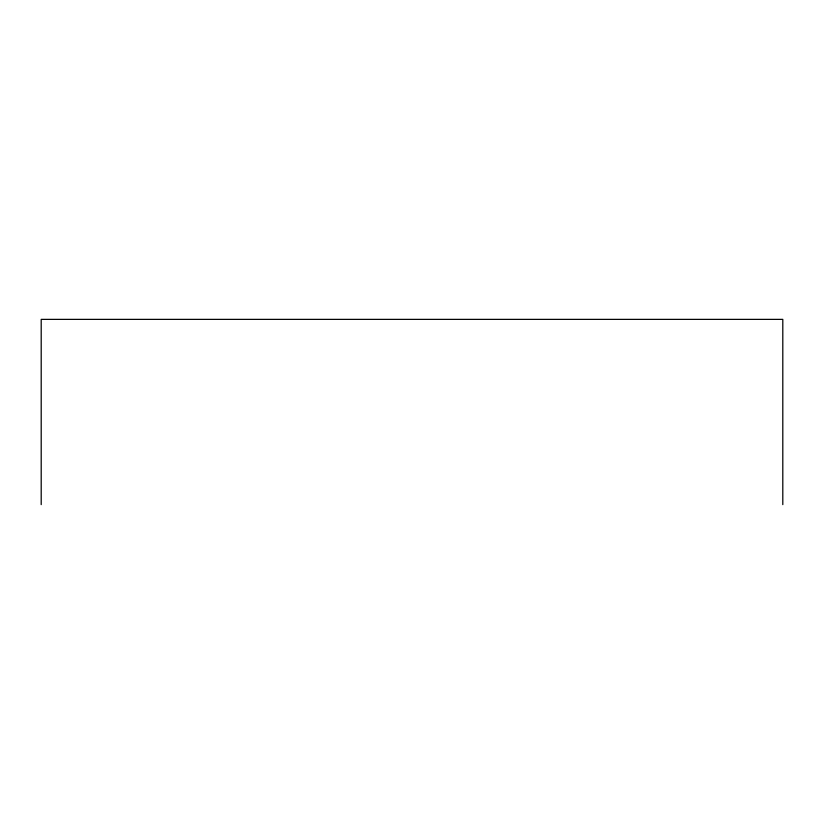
<?xml version="1.0" encoding="UTF-8"?>
<svg xmlns="http://www.w3.org/2000/svg" width="824" height="824" viewBox="0 0 824 824"><rect width="100%" height="100%" fill="white"/><g stroke="black" fill="none" stroke-linecap="round" stroke-linejoin="round"><path stroke-width="1.24" d="M782.8 504.628L782.8 319.372L41.2 319.372L41.2 504.628"/></g></svg>
